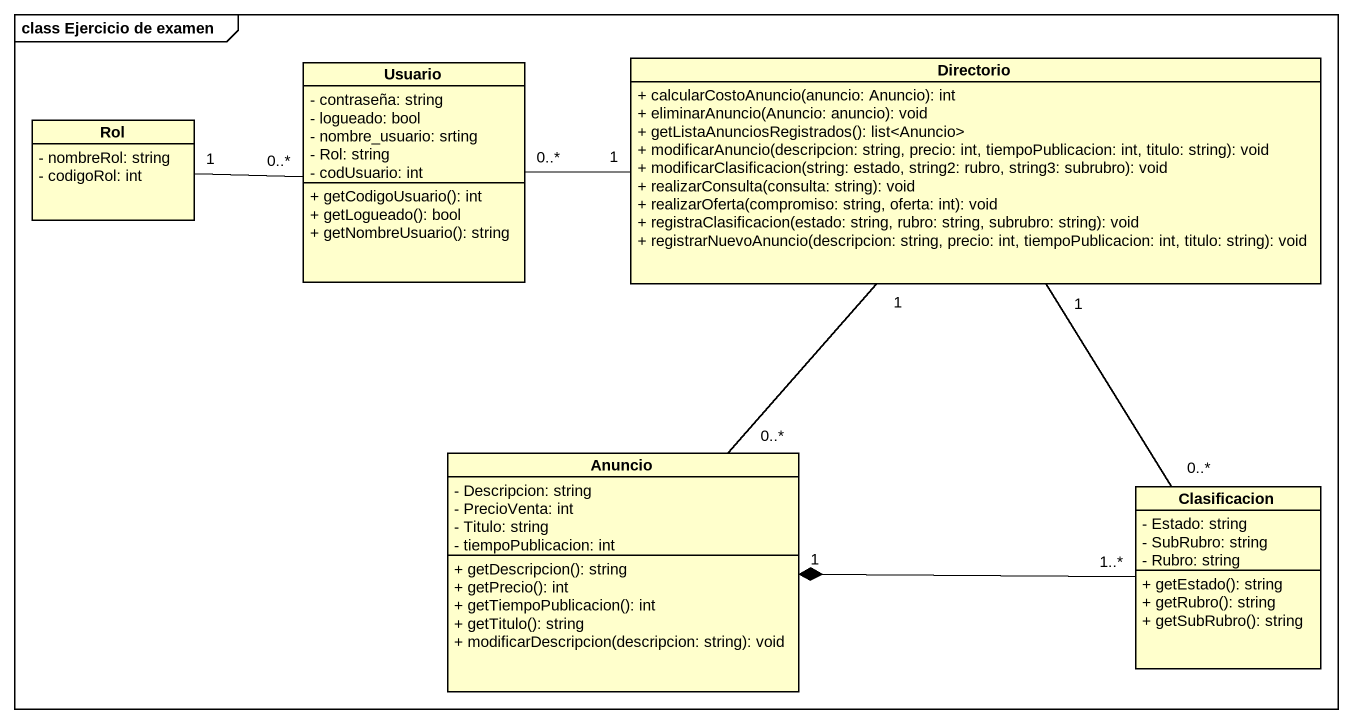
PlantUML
@startuml
mainframe class Ejercicio de examen
hide circle
hide empty members
skinparam classAttributeIconSize 0
class Usuario {
  - contraseña: string
  - logueado: bool
  - nombre_usuario: srting
  - Rol: string
  - codUsuario: int
  + getCodigoUsuario(): int
  + getLogueado(): bool
  + getNombreUsuario(): string
}
class Directorio {
  + calcularCostoAnuncio(anuncio: Anuncio): int
  + eliminarAnuncio(Anuncio: anuncio): void
  + getListaAnunciosRegistrados(): list<Anuncio>
  + modificarAnuncio(descripcion: string, precio: int, tiempoPublicacion: int, titulo: string): void
  + modificarClasificacion(string: estado, string2: rubro, string3: subrubro): void
  + realizarConsulta(consulta: string): void
  + realizarOferta(compromiso: string, oferta: int): void
  + registraClasificacion(estado: string, rubro: string, subrubro: string): void
  + registrarNuevoAnuncio(descripcion: string, precio: int, tiempoPublicacion: int, titulo: string): void
}
class Rol {
  - nombreRol: string
  - codigoRol: int
}
class Anuncio {
  - Descripcion: string
  - PrecioVenta: int
  - Titulo: string
  - tiempoPublicacion: int
  + getDescripcion(): string
  + getPrecio(): int
  + getTiempoPublicacion(): int
  + getTitulo(): string
  + modificarDescripcion(descripcion: string): void
}
class Clasificacion {
  - Estado: string
  - SubRubro: string
  - Rubro: string
  + getEstado(): string
  + getRubro(): string
  + getSubRubro(): string
}
Usuario "0..*" -right- "1" Directorio
Rol "1" -right- "0..*" Usuario
Anuncio "0..*" -up- "1" Directorio
Clasificacion "0..*" -up- "1" Directorio
Clasificacion "1..*" -left-* "1" Anuncio
@enduml
